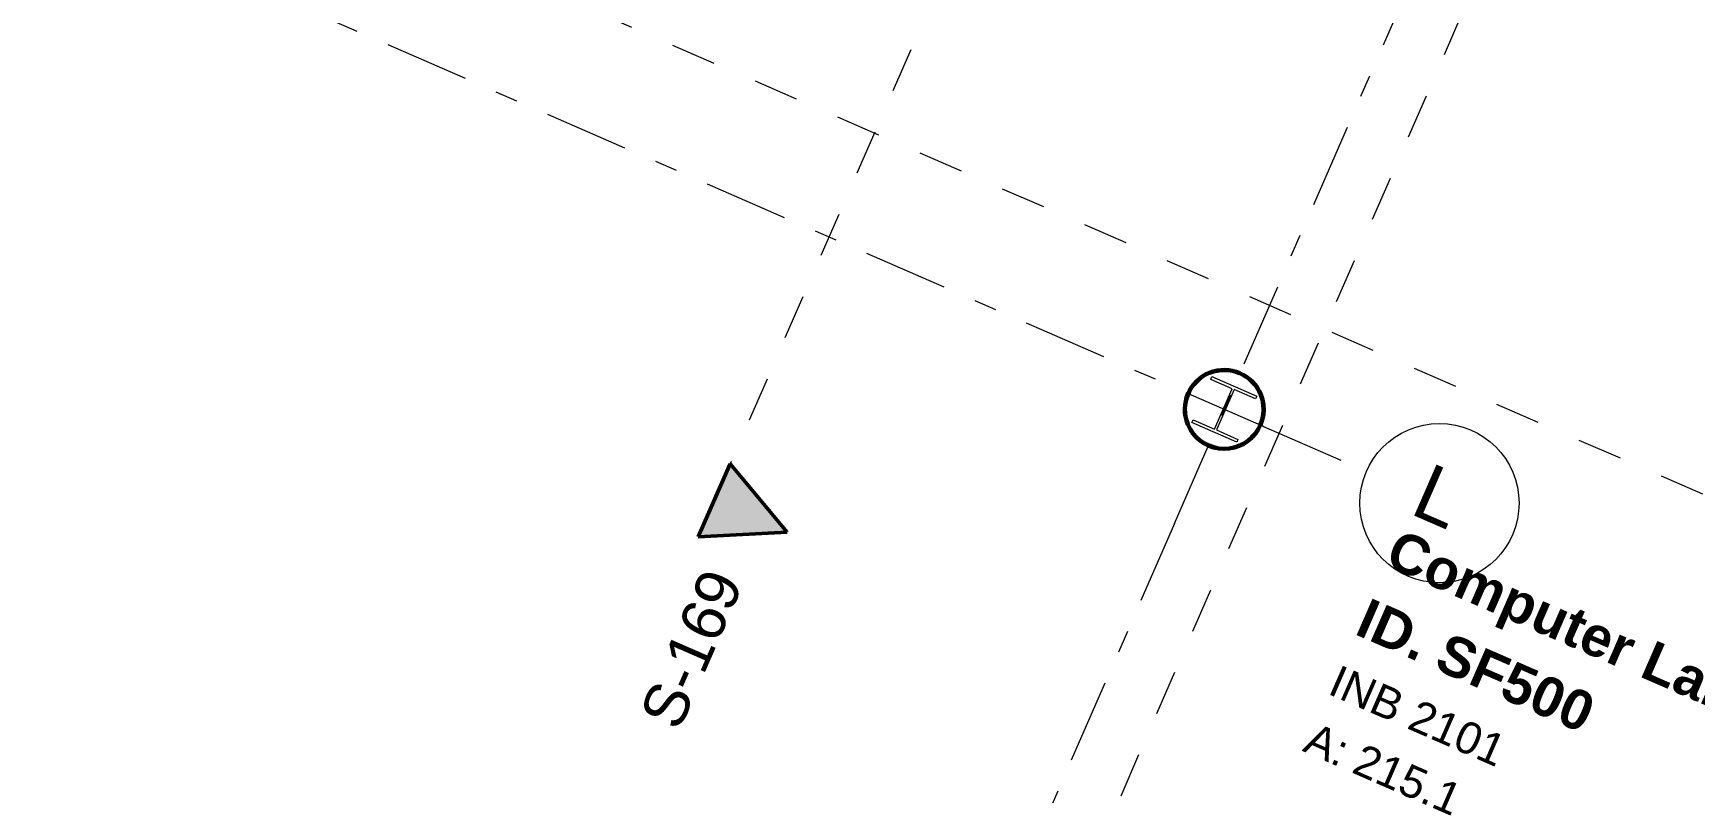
# Model space of a CAD drawing. Header units: millimetres. Extents: x -50172 to 90294, y -80883 to 956680.
# Drawn here: x -30409 to -19975, y -34646 to -29873 of the extents above; entities that cross this region are included whole.
import ezdxf
from ezdxf.enums import TextEntityAlignment as Align

# ---------------------------------------------------------------- set-up
doc = ezdxf.new("R2010")
doc.units = ezdxf.units.MM
doc.header["$MEASUREMENT"] = 0
doc.linetypes.add('Dashed', pattern=[564.444447, 282.222223, -282.222223])
doc.linetypes.add('Double Dashed', pattern=[1093.611073, 529.166651, -211.666656, 141.111112, -211.666656])
for name, color, linetype in [('A-25-M_Wall_Int', 7, 'Continuous'), ('A-95-MC_Marker_Section_P2.Marker', 7, 'Continuous'), ('COLUMN.IFC Import', 7, 'Continuous'), ('New_A-15-MG_Structural_Grid_Phase_2', 7, 'Continuous'), ('New_A-25-M_Wall_Ext', 7, 'Continuous'), ('New_A-35-M_FFE-Zone', 7, 'Continuous'), ('New_ArchiCAD Window Markers', 7, 'Continuous'), ('New_ArchiCAD Windows', 7, 'Continuous')]:
    doc.layers.add(name, color=color, linetype=linetype)
for name, color, linetype, lineweight, true_color in [('A-25-M_Wall_Int_Pen_No__107', 7, 'Continuous', 15, 0xa6a6a6), ('A-25-M_Wall_Int_Pen_No__27', 7, 'Continuous', 50, 0x2a2a2a), ('A-95-MC_Marker_Section_P2.Marker_Pen_No__25', 7, 'Continuous', 50, 0x2a2a2a), ('New_A-15-MG_Structural_Grid_Phase_2_Pen_No__222', 7, 'Continuous', 13, 0x65af33), ('New_A-25-M_Wall_Ext_Pen_No__107', 7, 'Continuous', 15, 0xa6a6a6), ('New_A-35-M_FFE-Zone_Pen_No__74', 7, 'Continuous', 20, 0x606060), ('New_ArchiCAD Windows_Pen_No__23', 7, 'Continuous', 30, 0x2a2a2a)]:
    doc.layers.add(name, color=color, linetype=linetype, lineweight=lineweight, true_color=true_color)
for name, color, linetype, lineweight in [('A-95-MC_Marker_Section_P2.Marker_Pen_No__1', 7, 'Continuous', 13), ('A-95-MC_Marker_Section_P2.Marker_Pen_No__6', 7, 'Continuous', 35), ('COLUMN.IFC Import_Pen_No__2', 8, 'Continuous', 15), ('New_A-25-M_Wall_Ext_Pen_No__1', 7, 'Continuous', 13), ('New_ArchiCAD Window Markers_Pen_No__1', 7, 'Continuous', 13), ('New_ArchiCAD Window Markers_Pen_No__5', 7, 'Continuous', 25), ('New_ArchiCAD Windows_Pen_No__1', 7, 'Continuous', 13), ('New_ArchiCAD Windows_Pen_No__3', 7, 'Continuous', 18), ('New_ArchiCAD Zone Stamps_Pen_No__9', 7, 'Continuous', 13)]:
    doc.layers.add(name, color=color, linetype=linetype, lineweight=lineweight)
doc.styles.add('GENERATED_STYLE_1', font='')
doc.styles.add('GENERATED_STYLE_2', font='')
doc.styles.add('GENERATED_STYLE_3', font='')
doc.styles.add('GENERATED_STYLE_4', font='')
doc.styles.get('GENERATED_STYLE_1').set_extended_font_data('Swis721 BT', bold=True)
doc.styles.get('GENERATED_STYLE_2').set_extended_font_data('Arial', bold=True)
doc.styles.get('GENERATED_STYLE_3').set_extended_font_data('Arial')
doc.styles.get('GENERATED_STYLE_4').set_extended_font_data('Swis721 BT')

# ---------------------------------------------------------------- blocks, each defined once
blk = doc.blocks.new('Computer Lab A_INB 2101_5_1', base_point=(-21074, -34511))
at = {"layer": 'New_A-35-M_FFE-Zone_Pen_No__74', "linetype": 'Continuous'}
for start, end in [(124.5411, 304.5397), (304.5352, 124.5456)]:
    blk.add_arc((-22929, -32237), 250, start, end, dxfattribs=at)
at = {"layer": 'New_ArchiCAD Zone Stamps_Pen_No__9'}
for tag, height, style, p in [('ROOM_NAME', 250, 'GENERATED_STYLE_2', (-21831, -32985)), ('zoneNameLine2', 250, 'GENERATED_STYLE_2', (-22019, -33417)), ('ROOM_NUMBER', 200, 'GENERATED_STYLE_3', (-22208, -33837)), ('measuredAreaCode', 200, 'GENERATED_STYLE_3', (-22365, -34197)), ('DUMMY_649', 200, 'GENERATED_STYLE_3', (-22058, -34332)), ('DUMMY_650', 200, 'GENERATED_STYLE_3', (-21428, -34606)), ('DUMMY_651', 133, 'GENERATED_STYLE_3', (-21149, -34712))]:
    blk.add_attdef(tag, text='', height=height, rotation=336.4404, dxfattribs=dict(at, style=style)).set_placement(p, align=Align.TOP_LEFT)
blk = doc.blocks.new('Window 19_6')
at = {"layer": 'New_ArchiCAD Windows_Pen_No__1', "linetype": 'Continuous'}
for p, q in [((-500, 0), (-500, -15)), ((500, 0), (500, -15)), ((-500, -15), (-500, -18)), ((-500, -18), (-500, -50)), ((500, -15), (500, -18)), ((500, -18), (500, -50))]:
    blk.add_line(p, q, dxfattribs=at)
at = {"layer": 'New_ArchiCAD Windows_Pen_No__23', "linetype": 'Continuous'}
for p, q in [((-500, 0), (-495, 0)), ((-495, 0), (-445, 0)), ((-445, 0), (-445, -50)), ((445, -50), (445, 0)), ((445, 0), (495, 0)), ((495, 0), (500, 0)), ((-495, -50), (-500, -50)), ((-445, -50), (-495, -50)), ((495, -50), (445, -50)), ((500, -50), (495, -50))]:
    blk.add_line(p, q, dxfattribs=at)
at = {"layer": 'New_ArchiCAD Windows_Pen_No__3', "linetype": 'Continuous'}
for p, q in [((-500, 0), (500, 0)), ((-495, -50), (-495, 0)), ((-445, 0), (445, 0)), ((495, -50), (495, 0)), ((-500, -100), (500, -100)), ((445, -50), (-445, -50))]:
    blk.add_line(p, q, dxfattribs=at)
blk = doc.blocks.new('Window Stamp 18_8')
at = {"layer": 'New_ArchiCAD Window Markers_Pen_No__5', "linetype": 'Continuous'}
for p, q in [((647, -150), (-647, -150)), ((-647, -150), (-647, -362)), ((647, -150), (-647, -150)), ((647, -362), (647, -150)), ((-647, -362), (647, -362))]:
    blk.add_line(p, q, dxfattribs=at)
at = {"layer": 'New_ArchiCAD Window Markers_Pen_No__1', "style": 'GENERATED_STYLE_1'}
blk.add_attdef('AC_WIDO_ID', text='', height=150, rotation=180, dxfattribs=at).set_placement((589, -105), align=Align.BOTTOM_LEFT)
blk = doc.blocks.new('Wall_264_1', base_point=(-25476, -37611))
at = {"layer": 'New_A-25-M_Wall_Ext_Pen_No__107', "linetype": 'Continuous', "lineweight": 0, "true_color": 0x535353}
for points in [[(-34200, -33698), (-34201, -33701), (-34182, -33722), (-34175, -33725)], [(-34220, -33775), (-34221, -33778), (-34214, -33781)], [(-34214, -33781), (-34221, -33778), (-34221, -33779), (-34216, -33783), (-34209, -33786)], [(-28324, -36349), (-34214, -33781), (-34209, -33786), (-28325, -36352)], [(-34175, -33725), (-34182, -33722), (-34177, -33728), (-34170, -33731)], [(-34044, -33782), (-34175, -33725), (-34170, -33731), (-34046, -33785)], [(-34097, -33743), (-34100, -33741), (-34106, -33755), (-34103, -33756)], [(-34042, -33783), (-34044, -33782), (-34046, -33785), (-34043, -33786)], [(-34036, -33769), (-34039, -33768), (-34044, -33782), (-34042, -33783)], [(-34043, -33786), (-28299, -36291), (-28297, -36288), (-34042, -33783)], [(-27382, -36690), (-26657, -37006), (-26656, -37004), (-27381, -36688)], [(-27409, -36752), (-26684, -37068), (-26683, -37065), (-27407, -36749)], [(-25740, -37406), (-25443, -37536), (-25442, -37533), (-25739, -37403)], [(-25767, -37468), (-25470, -37597), (-25469, -37594), (-25766, -37465)]]:
    blk.add_hatch(color=251, dxfattribs=at).paths.add_polyline_path(points)
at = {"layer": 'New_A-25-M_Wall_Ext_Pen_No__107', "linetype": 'Continuous'}
for points in [[(-34100, -33741), (-34200, -33698), (-34175, -33725), (-34106, -33755)], [(-34221, -33781), (-34225, -33796), (-34191, -33811), (-34216, -33783)], [(-34221, -33779), (-34221, -33781), (-34216, -33783)], [(-28325, -36352), (-34216, -33783), (-34191, -33811), (-28331, -36366)], [(-34022, -33775), (-34036, -33769), (-34042, -33783), (-34028, -33789)], [(-34028, -33789), (-28297, -36288), (-28291, -36274), (-34022, -33775)], [(-27381, -36688), (-26656, -37004), (-26650, -36990), (-27375, -36674)], [(-27415, -36766), (-26690, -37082), (-26684, -37068), (-27409, -36752)], [(-25739, -37403), (-25442, -37533), (-25436, -37519), (-25733, -37390)], [(-25767, -37468), (-25773, -37481), (-25476, -37611), (-25470, -37597)]]:
    blk.add_hatch(color=256, dxfattribs=at).paths.add_polyline_path(points)
at = {"layer": 'New_A-25-M_Wall_Ext_Pen_No__1', "linetype": 'Continuous'}
for p, q in [((-34201, -33701), (-34182, -33722)), ((-34200, -33698), (-34175, -33725)), ((-34221, -33779), (-34216, -33783)), ((-34220, -33775), (-34214, -33781)), ((-34216, -33783), (-34209, -33786)), ((-34214, -33781), (-34067, -33845)), ((-34209, -33786), (-28325, -36352)), ((-34182, -33722), (-34177, -33728)), ((-34177, -33728), (-34170, -33731)), ((-34175, -33725), (-34106, -33755)), ((-34170, -33731), (-34046, -33785)), ((-34100, -33741), (-34106, -33755)), ((-34097, -33743), (-34103, -33756)), ((-34103, -33756), (-34044, -33782)), ((-34046, -33785), (-34043, -33786)), ((-34039, -33768), (-34044, -33782)), ((-34043, -33786), (-28299, -36291)), ((-34042, -33783), (-34036, -33769)), ((-34042, -33783), (-34028, -33789)), ((-34028, -33789), (-28297, -36288)), ((-34067, -33845), (-28324, -36349)), ((-28299, -36291), (-28311, -36320)), ((-28297, -36288), (-28299, -36291)), ((-28291, -36274), (-28297, -36288)), ((-28325, -36352), (-28331, -36366)), ((-28324, -36349), (-28325, -36352)), ((-28311, -36320), (-28324, -36349)), ((-27395, -36720), (-27407, -36749)), ((-27382, -36690), (-27395, -36720)), ((-27381, -36688), (-27382, -36690)), ((-27382, -36690), (-26657, -37006)), ((-27375, -36674), (-27381, -36688)), ((-27381, -36688), (-26656, -37004)), ((-27409, -36752), (-27415, -36766)), ((-27407, -36749), (-27409, -36752)), ((-27409, -36752), (-26684, -37068)), ((-27407, -36749), (-26683, -37065)), ((-26670, -37036), (-26683, -37065)), ((-26657, -37006), (-26670, -37036)), ((-26656, -37004), (-26657, -37006)), ((-26650, -36990), (-26656, -37004)), ((-26684, -37068), (-26690, -37082)), ((-26683, -37065), (-26684, -37068)), ((-25753, -37435), (-25766, -37465)), ((-25740, -37406), (-25753, -37435)), ((-25739, -37403), (-25740, -37406)), ((-25740, -37406), (-25443, -37536)), ((-25733, -37390), (-25739, -37403)), ((-25739, -37403), (-25442, -37533)), ((-25767, -37468), (-25773, -37481)), ((-25766, -37465), (-25767, -37468)), ((-25767, -37468), (-25470, -37597)), ((-25766, -37465), (-25469, -37594))]:
    blk.add_line(p, q, dxfattribs=at)
at = {"layer": 'New_A-25-M_Wall_Ext_Pen_No__1', "linetype": 'Continuous', "flags": 128}
for points in [[(-34100, -33741), (-34200, -33698)], [(-34225, -33796), (-34191, -33811)], [(-28291, -36274), (-34022, -33775)], [(-34191, -33811), (-28331, -36366)], [(-26650, -36990), (-27375, -36674)], [(-27415, -36766), (-26690, -37082)], [(-25436, -37519), (-25733, -37390)], [(-25773, -37481), (-25476, -37611)], [(-25442, -37533), (-25436, -37519)]]:
    blk.add_lwpolyline(points, dxfattribs=at)
at = {"layer": 'New_ArchiCAD Window Markers'}
ref = blk.add_blockref('Window Stamp 18_8', (-27873, -36566), dxfattribs=dict(at, rotation=156.4404115839982))
ref.add_attrib('AC_WIDO_ID', 'P2-IS02.014', dxfattribs={"layer": 'New_ArchiCAD Window Markers_Pen_No__1', "color": 7, "height": 150, "rotation": 336.4404, "style": 'GENERATED_STYLE_1'}).set_placement((-28353, -36148), align=Align.BOTTOM_LEFT)
ref = blk.add_blockref('Window Stamp 18_8', (-26232, -37281), dxfattribs=dict(at, rotation=156.4404115839982))
ref.add_attrib('AC_WIDO_ID', 'P2-IS02.013', dxfattribs={"layer": 'New_ArchiCAD Window Markers_Pen_No__1', "color": 7, "height": 150, "rotation": 336.4404, "style": 'GENERATED_STYLE_1'}).set_placement((-26711, -36864), align=Align.BOTTOM_LEFT)
at = {"layer": 'New_ArchiCAD Windows', "color": 251, "linetype": 'Continuous', "lineweight": 20, "true_color": 0x606060, "zscale": 1000, "rotation": 336.4404115839982}
for p in [(-27833, -36474), (-26192, -37190)]:
    blk.add_blockref('Window 19_6', p, dxfattribs=at)
blk = doc.blocks.new('Wall_362_1', base_point=(-22697, -32143))
at = {"layer": 'A-25-M_Wall_Int_Pen_No__107', "linetype": 'Continuous', "lineweight": 0, "true_color": 0x535353}
blk.add_hatch(color=251, dxfattribs=at).paths.add_polyline_path([(-22697, -32143, 1), (-23160, -32331), (-23156, -32329, -1), (-22702, -32145)])
at = {"layer": 'A-25-M_Wall_Int_Pen_No__27', "linetype": 'Continuous'}
for radius in [250, 245]:
    blk.add_arc((-22929, -32237), radius, 22.0896, 202.0896, dxfattribs=at)
blk = doc.blocks.new('Wall_363_1', base_point=(-23160, -32331))
at = {"layer": 'A-25-M_Wall_Int_Pen_No__107', "linetype": 'Continuous', "lineweight": 0, "true_color": 0x535353}
blk.add_hatch(color=251, dxfattribs=at).paths.add_polyline_path([(-23160, -32331, 1), (-22697, -32143), (-22702, -32145, -1), (-23156, -32329)])
at = {"layer": 'A-25-M_Wall_Int_Pen_No__27', "linetype": 'Continuous'}
for radius in [250, 245]:
    blk.add_arc((-22929, -32237), radius, 202.0896, 22.0896, dxfattribs=at)
blk = doc.blocks.new('Column 117')
at = {"layer": 'COLUMN.IFC Import_Pen_No__2', "linetype": 'Continuous'}
for p, q in [((-153.7, 157.25), (153.7, 157.25)), ((-153.7, 138.55), (-153.7, 157.25)), ((-6, 138.55), (-153.7, 138.55)), ((-6, -138.55), (-6, 138.55)), ((6, 138.55), (6, -138.55)), ((153.7, 138.55), (6, 138.55)), ((153.7, 157.25), (153.7, 138.55)), ((-153.7, -138.55), (-6, -138.55)), ((-153.7, -157.25), (-153.7, -138.55)), ((153.7, -157.25), (-153.7, -157.25)), ((6, -138.55), (153.7, -138.55)), ((153.7, -138.55), (153.7, -157.25))]:
    blk.add_line(p, q, dxfattribs=at)
blk = doc.blocks.new('Standard grid marker_40')
at = {"layer": 'New_A-15-MG_Structural_Grid_Phase_2_Pen_No__222', "linetype": 'Double Dashed'}
for q in [(39496, 0), (0, 0)]:
    blk.add_line((18746, 0), q, dxfattribs=at)
blk.add_point((18746, 0), dxfattribs=at)
blk.add_point((18746, 0), dxfattribs=at)
at = {"layer": 'New_A-15-MG_Structural_Grid_Phase_2_Pen_No__222', "style": 'GENERATED_STYLE_4'}
for tag, p in [('AC_MarkerText_1_0', (-500, 41)), ('AC_MarkerText_1_1', (58742, 41))]:
    blk.add_attdef(tag, text='', height=350, rotation=270, dxfattribs=at).set_placement(p, align=Align.MIDDLE_CENTER)
blk = doc.blocks.new('Standard grid marker_41')
at = {"layer": 'New_A-15-MG_Structural_Grid_Phase_2_Pen_No__222', "linetype": 'Double Dashed'}
for q in [(11275, 0), (0, 0)]:
    blk.add_line((705, 0), q, dxfattribs=at)
at = {"layer": 'New_A-15-MG_Structural_Grid_Phase_2_Pen_No__222', "linetype": 'Continuous'}
blk.add_circle((-500, 0), 500, dxfattribs=at)
at = {"layer": 'New_A-15-MG_Structural_Grid_Phase_2_Pen_No__222', "linetype": 'Double Dashed'}
blk.add_point((705, 0), dxfattribs=at)
blk.add_point((705, 0), dxfattribs=at)
at = {"layer": 'New_A-15-MG_Structural_Grid_Phase_2_Pen_No__222', "style": 'GENERATED_STYLE_4'}
for tag, p in [('AC_MarkerText_1_0', (-500, 43)), ('AC_MarkerText_1_1', (12480, 43))]:
    blk.add_attdef(tag, text='', height=350, rotation=180, dxfattribs=at).set_placement(p, align=Align.MIDDLE_CENTER)
blk = doc.blocks.new('Cutting Plane_5_1', base_point=(18851, -50545))
at = {"layer": 'A-95-MC_Marker_Section_P2.Marker_Pen_No__1', "linetype": 'Dashed'}
blk.add_line((-6471, -38635), (-31882, -27555), dxfattribs=at)
blk = doc.blocks.new('Cutting Plane_7_1', base_point=(-15692, -10946))
at = {"layer": 'A-95-MC_Marker_Section_P2.Marker_Pen_No__1', "linetype": 'Dashed'}
blk.add_line((-20308, -27164), (-38549, -68998), dxfattribs=at)
blk = doc.blocks.new('Cutting Plane_9_1', base_point=(-22092, -23539))
at = {"layer": 'A-95-MC_Marker_Section_P2.Marker_Pen_No__25', "linetype": 'Continuous'}
blk.add_hatch(color=256, dxfattribs=at).paths.add_polyline_path([(-26233, -33037), (-26033, -32579), (-25675, -33008)])
at = {"layer": 'A-95-MC_Marker_Section_P2.Marker_Pen_No__1', "linetype": 'Dashed'}
blk.add_line((-22192, -23768), (-26033, -32579), dxfattribs=at)
at = {"layer": 'A-95-MC_Marker_Section_P2.Marker_Pen_No__25', "linetype": 'Continuous'}
for p, q in [((-26233, -33037), (-26033, -32579)), ((-26033, -32579), (-25675, -33008)), ((-25675, -33008), (-26233, -33037))]:
    blk.add_line(p, q, dxfattribs=at)
at = {"layer": 'A-95-MC_Marker_Section_P2.Marker_Pen_No__6', "insert": (-25942, -33328), "char_height": 275, "attachment_point": 9, "rotation": 66.4404, "style": 'GENERATED_STYLE_4'}
blk.add_mtext('\\A1;{\\fSwis721 BT|b0|i0|c0|p34;S-169}', dxfattribs=at)

msp = doc.modelspace()

# ---------------------------------------------------------------- block references
at = {"layer": 'A-25-M_Wall_Int', "color": 250, "lineweight": 50, "true_color": 0x2a2a2a}
for name, p in [('Wall_362_1', (-22696.9, -32142.9)), ('Wall_363_1', (-23160.2, -32331))]:
    msp.add_blockref(name, p, dxfattribs=at)
at = {"layer": 'A-95-MC_Marker_Section_P2.Marker'}
for name, p in [('Cutting Plane_7_1', (-15692.4, -10945.9)), ('Cutting Plane_9_1', (-22091.6, -23538.9)), ('Cutting Plane_5_1', (18850.6, -50545.4))]:
    msp.add_blockref(name, p, dxfattribs=at)
at = {"layer": 'COLUMN.IFC Import', "linetype": 'Continuous', "zscale": 1000, "rotation": 336.4404115839877}
msp.add_blockref('Column 117', (-22928.8, -32236.6), dxfattribs=at)
at = {"layer": 'New_A-15-MG_Structural_Grid_Phase_2', "color": 8, "linetype": 'Continuous', "lineweight": 15, "zscale": 1000, "rotation": 66.44041158399293}
msp.add_blockref('Standard grid marker_40', (-30734.1, -50137), dxfattribs=at)
at = {"layer": 'New_A-15-MG_Structural_Grid_Phase_2', "color": 8, "linetype": 'Continuous', "lineweight": 15}
ref = msp.add_blockref('Standard grid marker_41', (-22036.6, -32625.7), dxfattribs=dict(at, zscale=1000, rotation=156.4404115839929))
ref.add_attrib('AC_MarkerText_1', 'L', dxfattribs={"layer": 'New_A-15-MG_Structural_Grid_Phase_2_Pen_No__222', "color": 85, "true_color": 0x65af33, "height": 350, "rotation": 336.44041, "style": 'GENERATED_STYLE_4'}).set_placement((-21578.3, -32782.2), align=Align.MIDDLE_CENTER)
at = {"layer": 'New_A-25-M_Wall_Ext', "color": 250, "lineweight": 50, "true_color": 0x2a2a2a}
msp.add_blockref('Wall_264_1', (-25476.2, -37610.8), dxfattribs=at)
at = {"layer": 'New_A-35-M_FFE-Zone', "linetype": 'Continuous'}
ref = msp.add_blockref('Computer Lab A_INB 2101_5_1', (-21074, -34511.1), dxfattribs=at)
ref.add_attrib('ROOM_NAME', 'Computer Lab A', dxfattribs={"layer": 'New_ArchiCAD Zone Stamps_Pen_No__9', "color": 7, "height": 250, "rotation": 336.44041, "style": 'GENERATED_STYLE_2'}).set_placement((-21831, -32984.5), align=Align.TOP_LEFT)
ref.add_attrib('ROOM_NUMBER', 'INB 2101', dxfattribs={"layer": 'New_ArchiCAD Zone Stamps_Pen_No__9', "color": 7, "height": 200, "rotation": 336.44041, "style": 'GENERATED_STYLE_3'}).set_placement((-22207.9, -33837.4), align=Align.TOP_LEFT)
ref.add_attrib('zoneNameLine2', 'ID. SF500', dxfattribs={"layer": 'New_ArchiCAD Zone Stamps_Pen_No__9', "color": 7, "height": 250, "rotation": 336.44041, "style": 'GENERATED_STYLE_2'}).set_placement((-22019.5, -33416.7), align=Align.TOP_LEFT)
ref.add_attrib('measuredAreaCode', 'A: ', dxfattribs={"layer": 'New_ArchiCAD Zone Stamps_Pen_No__9', "color": 7, "height": 200, "rotation": 336.44041, "style": 'GENERATED_STYLE_3'}).set_placement((-22364.9, -34197.5), align=Align.TOP_LEFT)
ref.add_attrib('DUMMY_649', '215.1', dxfattribs={"layer": 'New_ArchiCAD Zone Stamps_Pen_No__9', "color": 7, "height": 200, "rotation": 336.44041, "style": 'GENERATED_STYLE_3'}).set_placement((-22057.5, -34331.5), align=Align.TOP_LEFT)

doc.saveas('drawing.dxf')
